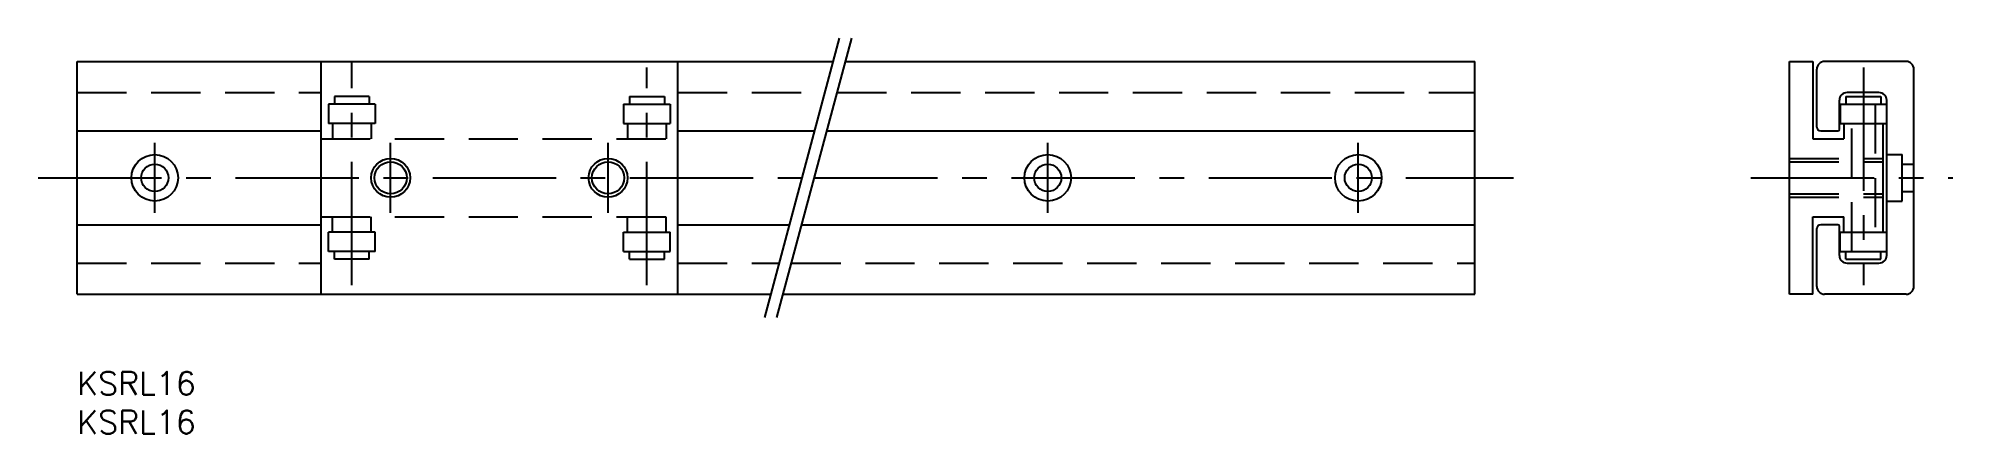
# Model space of a CAD drawing. Extents: x -5 to 242, y -8 to 43.
import ezdxf

# ---------------------------------------------------------------- set-up
doc = ezdxf.new("R2010")
doc.units = 0
doc.header["$LTSCALE"] = 0.5
doc.linetypes.add('CENTER', pattern=[50.8, 31.75, -6.35, 6.35, -6.35])
doc.linetypes.add('DASHED', pattern=[19.05, 12.7, -6.35])
for name, color, linetype in [('MSM_CENTER', 1, 'CENTER'), ('MSM_CONTINUOUS', 7, 'CONTINUOUS'), ('MSM_DASHED', 4, 'DASHED'), ('MSM_NARROW', 5, 'CONTINUOUS'), ('MSM_PART_NUMBER', 7, 'CONTINUOUS')]:
    doc.layers.add(name, color=color, linetype=linetype)
doc.styles.get("Standard").update_dxf_attribs({"font": 'txt.shx', "height": 3, "bigfont": 'bigfont.shx'})

# ---------------------------------------------------------------- blocks, each defined once
blk = doc.blocks.new('*U3')
at = {"layer": 'MSM_PART_NUMBER'}
blk.add_text('KSRL16', height=3, dxfattribs=at).set_placement((0, -3))
blk = doc.blocks.new('*U4')
at = {"layer": 'MSM_PART_NUMBER'}
blk.add_text('KSRL16', height=3, dxfattribs=at).set_placement((0, -8))

msp = doc.modelspace()

# ---------------------------------------------------------------- linework, layer by layer
at = {"layer": 'MSM_CENTER'}
for p, q in [((35.38, 11.17), (35.38, 40)), ((73.38, 11.17), (73.38, 39.22)), ((230.05, 39.22), (230.05, 11.17)), ((10, 20.5), (10, 29.5)), ((40.38, 20.5), (40.38, 29.5)), ((68.38, 20.5), (68.38, 29.5)), ((125, 20.5), (125, 29.5)), ((165, 20.5), (165, 29.5)), ((-5, 25), (93.38, 25)), ((94.93, 25), (185, 25)), ((215.55, 25), (241.55, 25))]:
    msp.add_line(p, q, dxfattribs=at)
at = {"layer": 'MSM_CONTINUOUS'}
for p, q in [((0, 10), (0, 40)), ((0, 40), (97.4, 40)), ((31.38, 40), (31.38, 10)), ((77.38, 10), (77.38, 40)), ((98.95, 40), (180, 40)), ((180, 10), (180, 40)), ((220.55, 10), (220.55, 40)), ((220.55, 40), (223.55, 40)), ((223.55, 40), (223.55, 30.05)), ((235.55, 40), (225.05, 40)), ((224.05, 31.55), (224.05, 39)), ((236.55, 11), (236.55, 39)), ((226.95, 31.25), (226.95, 35)), ((227.8, 35.5), (232.3, 35.5)), ((227.8, 35.5), (227.8, 34.5)), ((232.05, 36), (227.95, 36)), ((232.3, 35.5), (232.3, 34.5)), ((233.05, 15), (233.05, 35)), ((227.05, 34.5), (233.05, 34.5)), ((227.05, 34.5), (227.05, 32)), ((0, 31.05), (31.38, 31.05)), ((77.38, 31.05), (95, 31.05)), ((96.55, 31.05), (180, 31.05)), ((223.55, 30.05), (227.55, 30.05)), ((224.55, 31.05), (226.75, 31.05)), ((227.05, 32), (233.05, 32)), ((227.55, 32), (227.55, 30.05)), ((232.55, 32), (232.55, 18)), ((223.55, 19.95), (227.55, 19.95)), ((223.55, 10), (223.55, 19.95)), ((227.55, 18), (227.55, 19.95)), ((0, 18.95), (31.38, 18.95)), ((77.38, 18.95), (91.76, 18.95)), ((93.31, 18.95), (180, 18.95)), ((224.05, 11), (224.05, 18.45)), ((226.75, 18.95), (224.55, 18.95)), ((226.95, 15), (226.95, 18.75)), ((227.05, 18), (233.05, 18)), ((227.05, 15.5), (227.05, 18)), ((227.05, 15.5), (233.05, 15.5)), ((227.8, 14.5), (227.8, 15.5)), ((232.3, 14.5), (232.3, 15.5)), ((227.8, 14.5), (232.3, 14.5)), ((227.95, 14), (232.05, 14)), ((0, 10), (89.36, 10)), ((90.91, 10), (180, 10)), ((223.55, 10), (220.55, 10)), ((235.55, 10), (225.05, 10))]:
    msp.add_line(p, q, dxfattribs=at)
for centre, radius in [((10, 25), 3), ((40.38, 25), 2.5), ((68.38, 25), 2.5), ((125, 25), 3), ((165, 25), 3), ((10, 25), 1.75), ((125, 25), 1.75), ((165, 25), 1.75)]:
    msp.add_circle(centre, radius, dxfattribs=at)
for centre, radius, start, end in [((225.05, 39), 1, 90, 180), ((235.55, 39), 1, 0, 90), ((227.95, 35), 1, 90, 180), ((232.05, 35), 1, 0, 90), ((224.55, 31.55), 0.5, 180, 270), ((226.75, 31.25), 0.2, 270, 0), ((224.55, 18.45), 0.5, 90, 180), ((226.75, 18.75), 0.2, 0, 90), ((227.95, 15), 1, 180, 270), ((232.05, 15), 1, 270, 0), ((225.05, 11), 1, 180, 270), ((235.55, 11), 1, 270, 0)]:
    msp.add_arc(centre, radius, start, end, dxfattribs=at)
at = {"layer": 'MSM_DASHED'}
for p, q in [((0, 36), (31.38, 36)), ((37.63, 35.5), (33.13, 35.5)), ((33.13, 35.5), (33.13, 34.5)), ((37.63, 35.5), (37.63, 34.5)), ((71.13, 35.5), (75.63, 35.5)), ((71.13, 35.5), (71.13, 34.5)), ((75.63, 35.5), (75.63, 34.5)), ((77.38, 36), (96.33, 36)), ((97.88, 36), (180, 36)), ((32.38, 34.5), (32.38, 32)), ((38.38, 34.5), (32.38, 34.5)), ((38.38, 34.5), (38.38, 32)), ((70.38, 34.5), (76.38, 34.5)), ((70.38, 34.5), (70.38, 32)), ((76.38, 34.5), (76.38, 32)), ((228.55, 15.5), (228.55, 34.5)), ((231.55, 34.5), (231.55, 15.5)), ((31.38, 30.05), (77.38, 30.05)), ((38.38, 32), (32.38, 32)), ((32.88, 32), (32.88, 30.05)), ((37.88, 32), (37.88, 30.05)), ((70.38, 32), (76.38, 32)), ((70.88, 32), (70.88, 30.05)), ((75.88, 32), (75.88, 30.05)), ((220.55, 27.5), (232.55, 27.5)), ((233.05, 28), (235.05, 28)), ((235.05, 22), (235.05, 28)), ((220.55, 27.07), (232.55, 27.07)), ((235.05, 26.75), (236.55, 26.75)), ((220.55, 22.93), (232.55, 22.93)), ((220.55, 22.5), (232.55, 22.5)), ((235.05, 23.25), (236.55, 23.25)), ((31.38, 19.95), (77.38, 19.95)), ((32.88, 18), (32.88, 19.95)), ((37.88, 18), (37.88, 19.95)), ((70.88, 18), (70.88, 19.95)), ((75.88, 18), (75.88, 19.95)), ((233.05, 22), (235.05, 22)), ((32.38, 15.5), (32.38, 18)), ((38.38, 18), (32.38, 18)), ((38.38, 15.5), (38.38, 18)), ((70.38, 18), (76.38, 18)), ((70.38, 15.5), (70.38, 18)), ((76.38, 15.5), (76.38, 18)), ((38.38, 15.5), (32.38, 15.5)), ((33.13, 14.5), (33.13, 15.5)), ((37.63, 14.5), (37.63, 15.5)), ((70.38, 15.5), (76.38, 15.5)), ((71.13, 14.5), (71.13, 15.5)), ((75.63, 14.5), (75.63, 15.5)), ((0, 14), (31.38, 14)), ((37.63, 14.5), (33.13, 14.5)), ((71.13, 14.5), (75.63, 14.5)), ((77.38, 14), (90.43, 14)), ((91.99, 14), (180, 14))]:
    msp.add_line(p, q, dxfattribs=at)
at = {"layer": 'MSM_NARROW'}
for p, q in [((88.56, 7), (98.2, 43)), ((90.11, 7), (99.76, 43))]:
    msp.add_line(p, q, dxfattribs=at)
for centre in [(40.38, 25), (68.38, 25)]:
    msp.add_circle(centre, 2.07, dxfattribs=at)

# ---------------------------------------------------------------- block references
at = {"layer": 'MSM_CONTINUOUS'}
for name in ['*U3', '*U4']:
    msp.add_blockref(name, (0, 0), dxfattribs=at)

doc.saveas('drawing.dxf')
